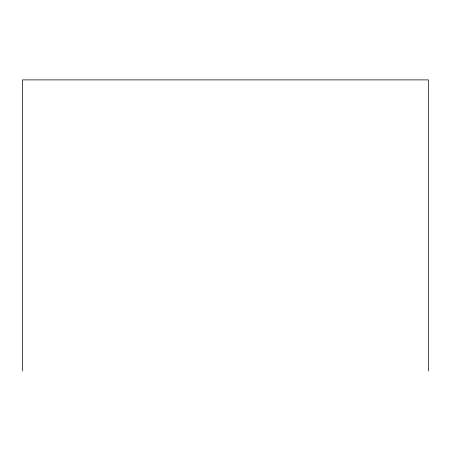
<?xml version="1.0" encoding="UTF-8"?>
<svg xmlns="http://www.w3.org/2000/svg" width="451" height="451" viewBox="0 0 451 451"><rect width="100%" height="100%" fill="white"/><g stroke="black" fill="none" stroke-linecap="round" stroke-linejoin="round"><path stroke-width="0.68" d="M428.45 371.111L428.45 79.889L22.55 79.889L22.55 371.111"/></g></svg>
